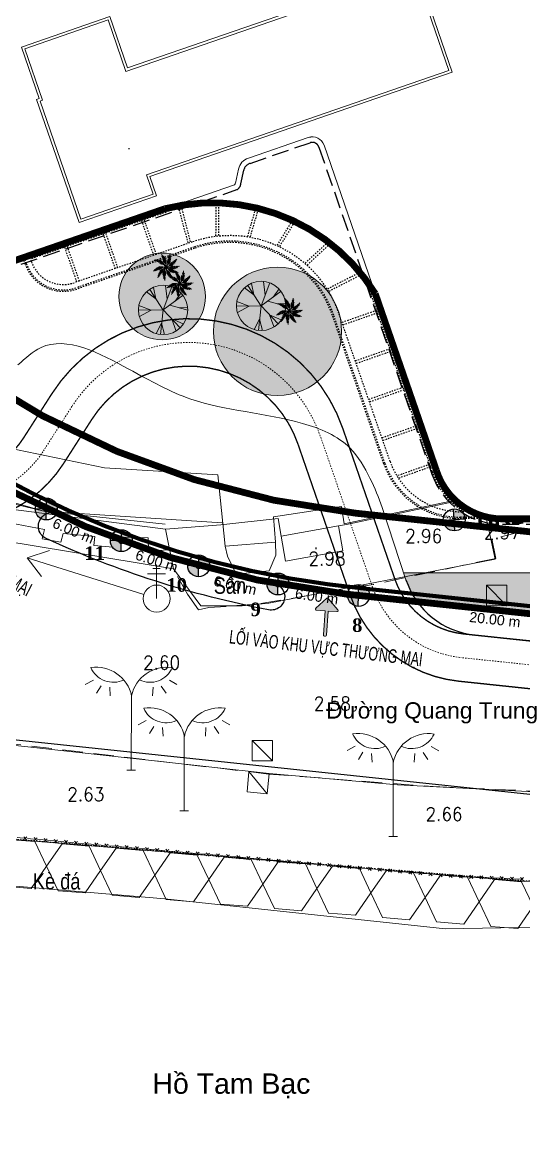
# Model space of a CAD drawing. Header units: millimetres. Extents: x 583747 to 597033, y 2304962 to 2309584.
# Drawn here: x 595619.4 to 595656.4, y 2307133.9 to 2307215.5 of the extents above; entities that cross this region are included whole.
import ezdxf
from ezdxf.enums import TextEntityAlignment as Align
from ezdxf.xclip import XClip

# ---------------------------------------------------------------- set-up
doc = ezdxf.new("R2010")
doc.units = ezdxf.units.MM
doc.header["$XCLIPFRAME"] = 0
doc.set_wipeout_variables(frame=1)
for name, pattern in [('CONTINOUS', [0]), ('DASH', [0.35, 0.25, -0.1]), ('DASH2-1', [3, 2, -1]), ('DASHDOT', [1, 0.5, -0.25, 0, -0.25]), ('{Long Duong}', [2.3, 1.5, -0.8]), ('{qui hoach}', [1.3, 0, -1.3])]:
    doc.linetypes.add(name, pattern=pattern)
for name, color, linetype, lineweight in [('00_nen', 8, 'Continuous', 5), ('AUDIT_I_220808132811-11', 7, 'Continuous', 9), ('bo dat CXCL', 95, 'Continuous', 18), ('Code Cao do', 7, 'Continuous', 0), ('D-building block', 8, 'Continuous', 13), ('duong chua chay', 1, 'Continuous', 15), ('Duong RG Thua', 7, 'Continuous', 0), ('Ghi chu nha', 7, 'Continuous', 0), ('hatch', 45, 'Continuous', 5), ('KT-DV2', 7, 'Continuous', 15), ('KT-NEN', 7, 'Continuous', 0), ('KT-Net thay', 7, 'Continuous', 20), ('KT-TMB', 7, 'Continuous', 0), ('KT_Ms', 100, 'Continuous', 5), ('Level 15', 7, 'Continuous', 0), ('Long Duong_ Phan Cach chat lieu rair mat', 7, 'Continuous', 0), ('moc', 7, 'Continuous', 0), ('N-THAY', 7, 'Continuous', 18), ('Nen dc cb Hong bang', 253, 'Continuous', 60), ('Nghia dia_ Ghi chu §T XH', 7, 'Continuous', 0), ('đường pccc', 6, 'Continuous', 13)]:
    doc.layers.add(name, color=color, linetype=linetype, lineweight=lineweight)
for name, color, linetype in [('A-GLAZ', 135, 'Continuous'), ('A-PLOT LINE', 6, 'DASHDOT'), ('AFP-KERB-LINE', 2, 'Continuous'), ('canopy', 2, 'DASH'), ('K2', 2, 'Continuous'), ('Xref_NT1+NT2_MBDV Cot vach_220729$0$ccu12-Thay', 7, 'Continuous'), ('Xref_ST_MBDV Cot vach 30.7.2022$0$KT-Net manh', 139, 'Continuous'), ('Xref_ST_MBDV Cot vach 30.7.2022$0$Xref_ST_MBDV Cot vach 30.7.2022|Xref_ST_MBDV Cot vach 30.7.2022|Xref_ST_MBDV Cot vach 30.7.2022|Xref_ST_MBDV Cot vach 30.7.2022|A-CORE-OTLN', 2, 'Continuous')]:
    doc.layers.add(name, color=color, linetype=linetype)
doc.layers.add('A-TREES', color=7, linetype='Continuous', lineweight=5, true_color=0x4b833f)
doc.styles.add('font unicode ccu', font='arial.ttf')
doc.styles.add('ghicu', font='', dxfattribs={"width": 0.8, "height": 1})
doc.styles.add('Style-.VnArial', font='')
doc.styles.add('Style-STANDARD', font='STANDARD.shx')
doc.styles.add('style6', font='')
doc.styles.get('ghicu').set_extended_font_data('.VnArial')
doc.styles.get('Style-.VnArial').set_extended_font_data('.VnArial')
doc.styles.get('style6').set_extended_font_data('.VnAvantH', bold=True)

# ---------------------------------------------------------------- blocks, each defined once
blk = doc.blocks.new('nen dc cb Hong bang')
at = {"layer": '00_nen', "color": 0, "linetype": 'ByBlock', "lineweight": -2}
for p, q in [((-86.893, -20.582, -62.12), (-95.884, -20.988, -62.12)), ((-63.567, -24.443, -62.12), (-63.051, -24.809, -62.12)), ((-63.154, -23.825, -62.12), (-62.518, -23.934, -62.12)), ((-64.104, -24.724, -62.12), (-63.923, -25.339, -62.12)), ((-82.959, -25.854, -62.12), (-82.324, -25.963, -62.12)), ((-68.416, -25.74, -62.12), (-68.871, -26.246, -62.12)), ((-67.74, -25.962, -62.12), (-67.862, -26.56, -62.12)), ((-67.111, -25.818, -62.12), (-66.854, -26.406, -62.12)), ((-63.514, -31.022, -62.12), (-65.388, -25.872, -62.12)), ((-63.514, -31.022, -62.12), (-65.388, -25.872, -62.12)), ((-83.909, -26.753, -62.12), (-83.728, -27.368, -62.12)), ((-83.373, -26.473, -62.12), (-82.857, -26.838, -62.12)), ((-78.277, -27.321, -62.12), (-77.642, -27.43, -62.12)), ((-88.222, -27.769, -62.12), (-88.676, -28.275, -62.12)), ((-87.545, -27.991, -62.12), (-87.668, -28.589, -62.12)), ((-86.916, -27.848, -62.12), (-86.66, -28.435, -62.12)), ((-83.32, -33.051, -62.12), (-85.194, -27.902, -62.12)), ((-83.32, -33.051, -62.12), (-85.194, -27.902, -62.12)), ((-79.227, -28.22, -62.12), (-79.046, -28.835, -62.12)), ((-78.691, -27.94, -62.12), (-78.175, -28.305, -62.12)), ((-83.54, -29.236, -62.12), (-83.994, -29.742, -62.12)), ((-82.234, -29.315, -62.12), (-81.978, -29.902, -62.12)), ((-78.637, -34.518, -62.12), (-80.512, -29.369, -62.12)), ((-78.637, -34.518, -62.12), (-80.512, -29.369, -62.12)), ((-82.863, -29.458, -62.12), (-82.986, -30.056, -62.12)), ((-63.251, -30.926, -62.12), (-63.815, -31.131, -62.12)), ((-63.777, -31.118, -62.12), (-63.214, -30.913, -62.12)), ((-83.056, -32.955, -62.12), (-83.62, -33.161, -62.12)), ((-83.583, -33.147, -62.12), (-83.019, -32.942, -62.12)), ((-78.374, -34.423, -62.12), (-78.938, -34.628, -62.12)), ((-78.901, -34.614, -62.12), (-78.337, -34.409, -62.12))]:
    blk.add_line(p, q, dxfattribs=at)
at = {"layer": '00_nen', "color": 0, "linetype": 'ByBlock', "lineweight": -2, "elevation": -62.12, "flags": 128}
for points in [[(-85.475, -18.053), (-100.625, -20.913), (-112.434, -20.596), (-120.707, -18.676), (-132.815, -13.472), (-143.45, -6.863), (-153.391, 4.83), (-160.38, 17.048), (-165.511, 28.936), (-167.717, 43.239), (-166.205, 58.143), (-160.791, 73.212), (-149.984, 91.062), (-135.27, 109.289)], [(-91.767, 44.158), (-73.335, 14.649)], [(-149.245, 3.27), (-146.826, 0.182), (-144.544, -2.412), (-142.108, -4.901), (-136.607, -8.937), (-136.607, -8.937), (-134.074, -10.27), (-131.509, -11.306), (-127.742, -13.192), (-124.599, -14.596), (-120.296, -16.431), (-116.729, -17.649), (-112.248, -18.195), (-106.758, -18.895), (-101.31, -18.602), (-99.586, -18.327), (-87.038, -15.512), (-87.038, -15.512), (-87.038, -15.512)], [(-97.172, 40.965), (-73.335, 14.649)], [(-78.639, 11.012), (-94.148, 35.926)], [(-78.639, 11.012), (-94.148, 35.926), (-94.148, 35.926)], [(-65.989, -5.219), (-72.517, 5.189)], [(-87.038, -15.512), (-85.475, -18.053), (-82.649, -19.922), (-79.796, -18.89), (-78.012, -18.016), (-63.453, -9.258), (-65.989, -5.219)], [(-74.619, -10.621), (-65.989, -5.219)], [(-11.021, -7.622), (-33.819, -17.354), (-47.485, -22.078), (-64.519, -27.326), (-73.685, -29.783), (-101.329, -36.556), (-122.048, -41.084), (-124.998, -42.157), (-127.363, -43.454), (-129.812, -45.643), (-131.014, -46.879), (-131.508, -48.205), (-132.764, -51.146), (-134.093, -55.013), (-134.275, -58.599), (-133.155, -63.496), (-127.524, -76.913), (-117.447, -101.002), (-110.486, -117.03)], [(-75.137, -10.913), (-74.619, -10.621)], [(-87.038, -15.512), (-83.311, -13.796), (-79.511, -11.921), (-78.847, -13.075)], [(-16.302, -17.181), (-53.285, -30.818), (-96.342, -42.631), (-108.175, -47.733), (-111.347, -50.976)]]:
    blk.add_lwpolyline(points, dxfattribs=at)
for points in [[(-72.363, 15.249), (-67.973, 8.131), (-72.517, 5.189), (-76.985, 12.398)], [(-77.914, -14.676), (-74.204, -12.515), (-75.137, -10.913), (-78.847, -13.075)]]:
    blk.add_lwpolyline(points, close=True, dxfattribs=at)
at = {"layer": '00_nen', "color": 0, "linetype": 'ByBlock', "lineweight": -2, "elevation": -62.12}
for points in [[(-63.399, -11.283), (-61.99, -10.77), (-61.477, -12.179), (-62.886, -12.692)], [(-75.701, -27.948), (-74.291, -27.435), (-73.778, -28.845), (-75.188, -29.358)], [(-75.149, -30.182), (-73.7, -29.792), (-73.31, -31.24), (-74.758, -31.631)], [(-52.554, -34.247), (-52.048, -32.312), (-53.47, -30.906), (-55.399, -31.435), (-55.905, -33.37), (-54.482, -34.776)], [(-56.411, -35.305), (-55.905, -33.37), (-57.328, -31.964), (-59.256, -32.494), (-59.762, -34.428), (-58.34, -35.834)], [(-60.269, -36.363), (-59.762, -34.428), (-61.185, -33.023), (-63.114, -33.552), (-63.62, -35.487), (-62.197, -36.893)], [(-64.126, -37.422), (-63.62, -35.487), (-65.043, -34.081), (-66.971, -34.61), (-67.477, -36.545), (-66.055, -37.951)], [(-67.983, -38.48), (-67.477, -36.545), (-68.9, -35.139), (-70.829, -35.668), (-71.335, -37.603), (-69.912, -39.009)], [(-71.841, -39.538), (-71.335, -37.603), (-72.757, -36.198), (-74.686, -36.727), (-75.192, -38.662), (-73.77, -40.067)], [(-75.698, -40.597), (-75.192, -38.662), (-76.615, -37.256), (-78.544, -37.785), (-79.05, -39.72), (-77.627, -41.126)], [(-79.556, -41.655), (-79.05, -39.72), (-80.472, -38.314), (-82.401, -38.843), (-82.907, -40.778), (-81.485, -42.184)], [(-83.413, -42.713), (-82.907, -40.778), (-84.33, -39.373), (-86.259, -39.902), (-86.765, -41.837), (-85.342, -43.242)], [(-87.271, -43.771), (-86.765, -41.837), (-88.187, -40.431), (-90.116, -40.96), (-90.622, -42.895), (-89.2, -44.301)]]:
    blk.add_lwpolyline(points, close=True, dxfattribs=at)
for points in [[(-63.399, -11.283), (-61.477, -12.179)], [(-94.44, -21.924), (-95.884, -20.988), (-94.53, -19.926)], [(-75.701, -27.948), (-73.778, -28.845)], [(-75.149, -30.182), (-73.31, -31.24)]]:
    blk.add_lwpolyline(points, dxfattribs=at)
at = {"layer": '00_nen', "color": 0, "linetype": 'ByBlock', "lineweight": -2}
blk.add_circle((-85.894, -20.537, -62.12), 1, dxfattribs=at)
for centre, radius, start, end in [((-62.737, -25.507, -62.12), 2.665, 101.38229, 187.95879), ((-65.064, -22.777, -62.12), 1.804, 264.60741, 356.27474), ((-82.543, -27.536, -62.12), 2.665, 101.38229, 187.95879), ((-84.869, -24.807, -62.12), 1.804, 264.60741, 356.27474), ((-67.628, -27.287, -62.12), 2.665, 32.04121, 118.61771), ((-67.601, -23.701, -62.12), 1.804, 223.72526, 315.39259), ((-87.434, -29.317, -62.12), 2.665, 32.04121, 118.61771), ((-77.861, -29.004, -62.12), 2.665, 101.38229, 187.95879), ((-80.187, -26.274, -62.12), 1.804, 264.60741, 356.27474), ((-87.406, -25.73, -62.12), 1.804, 223.72526, 315.39259), ((-82.752, -30.784, -62.12), 2.665, 32.04121, 118.61771), ((-82.724, -27.197, -62.12), 1.804, 223.72526, 315.39259)]:
    blk.add_arc(centre, radius, start, end, dxfattribs=at)
at = {"layer": '00_nen', "color": 0, "linetype": 'ByBlock', "lineweight": -2, "style": 'ghicu', "width": 0.8}
for p in [(-72.153, 9.922, -62.12), (-76.278, -12.639, -62.12)]:
    blk.add_text('.', height=1, rotation=20, dxfattribs=at).set_placement(p, align=Align.MIDDLE)
for s, p in [('S©n ', (-82.062, -18.761, -62.12)), ('KÌ ®¸', (-87.123, -43.793, -62.12))]:
    blk.add_text(s, height=1.2, rotation=20, dxfattribs=at).set_placement(p)
blk = doc.blocks.new('COT_DI_1')
at = {"layer": 'Nghia dia_ Ghi chu §T XH', "color": 7, "linetype": 'Continuous', "lineweight": 0}
for p, q in [((0, 49.7), (0, 0)), ((-13.1, 36.7), (13.1, 36.7)), ((-5.2, 44.5), (5.2, 44.5))]:
    blk.add_line(p, q, dxfattribs=at)
blk = doc.blocks.new('hk')
at = {"layer": 'K2'}
h = blk.add_hatch(color=256, dxfattribs=at)
h.dxf.hatch_style = 1
h.paths.add_polyline_path([(-79.57, 95.74), (-79.57, 94.3), (-78.13, 94.3, 0.006031), (-78.13, 94.33, 0.407166)])
h.paths.add_polyline_path([(-79.57, 94.3), (-81.01, 94.3, 0.006031), (-81.01, 94.26, 0.407166), (-79.57, 92.86)])
for p, q in [((-79.57, 92.86), (-79.57, 95.74)), ((-78.13, 94.3), (-81.01, 94.3))]:
    blk.add_line(p, q, dxfattribs=at)
blk.add_circle((-79.57, 94.3), 1.44, dxfattribs=at)
blk = doc.blocks.new('wwww1')
at = {"layer": 'Duong RG Thua', "color": 250, "lineweight": 0}
for p, q in [((595628.448, 2307288.082), (595646.67, 2307200.515)), ((595652.982, 2307201.851), (595645.903, 2307235.806)), ((595654.058, 2307202.079), (595646.67, 2307200.515)), ((595655.779, 2307193.948), (595654.058, 2307202.079)), ((595650.733, 2307192.729), (595655.779, 2307193.948)), ((595653.023, 2307180.74), (595650.72, 2307192.721)), ((595615.408, 2307184.77), (595625.31, 2307182.718)), ((595625.31, 2307182.718), (595633.663, 2307182.2)), ((595633.663, 2307182.2), (595634.216, 2307176.949)), ((595653.023, 2307180.74), (595642.987, 2307178.598)), ((595637.759, 2307179.122), (595642.795, 2307179.878)), ((595642.795, 2307179.878), (595642.987, 2307178.598)), ((595637.909, 2307177.261), (595637.759, 2307179.122)), ((595634.216, 2307176.949), (595637.909, 2307177.261))]:
    blk.add_line(p, q, dxfattribs=at)
at = {"layer": 'Duong RG Thua', "color": 250, "linetype": 'Continuous', "lineweight": 0}
for p, q in [((595618.299, 2307178.673), (595620.896, 2307178.181)), ((595620.719, 2307177.498), (595620.896, 2307178.181)), ((595620.719, 2307177.498), (595622.091, 2307177.253)), ((595622.26, 2307177.9), (595622.091, 2307177.253)), ((595624.596, 2307177.659), (595622.26, 2307177.9)), ((595624.526, 2307177.015), (595624.596, 2307177.659)), ((595628.538, 2307177.581), (595626.038, 2307177.617)), ((595628.565, 2307176.575), (595628.538, 2307177.581)), ((595637.95, 2307176.294), (595637.909, 2307177.261)), ((595624.526, 2307177.015), (595625.954, 2307176.88)), ((595629.908, 2307176.694), (595628.565, 2307176.575)), ((595634.216, 2307176.949), (595634.373, 2307176.213)), ((595635.026, 2307174.885), (595634.373, 2307176.213)), ((595619.323, 2307155.444), (595618.875, 2307155.484)), ((595619.348, 2307155.329), (595619.593, 2307155.533)), ((595619.573, 2307155.309), (595619.368, 2307155.553)), ((595620.07, 2307155.379), (595619.622, 2307155.418)), ((595620.095, 2307155.263), (595620.34, 2307155.467)), ((595620.32, 2307155.243), (595620.116, 2307155.488)), ((595620.817, 2307155.313), (595620.369, 2307155.352)), ((595620.843, 2307155.197), (595621.087, 2307155.402)), ((595621.067, 2307155.177), (595620.863, 2307155.422)), ((595621.565, 2307155.247), (595621.116, 2307155.286)), ((595621.59, 2307155.132), (595621.834, 2307155.336)), ((595621.814, 2307155.111), (595621.61, 2307155.356)), ((595622.312, 2307155.181), (595621.863, 2307155.221)), ((595622.337, 2307155.066), (595622.581, 2307155.27)), ((595622.561, 2307155.046), (595622.357, 2307155.29)), ((595623.084, 2307155), (595623.328, 2307155.204)), ((595623.308, 2307154.98), (595623.104, 2307155.224)), ((595623.059, 2307155.115), (595622.61, 2307155.155)), ((595623.806, 2307155.049), (595623.358, 2307155.089)), ((595623.831, 2307154.934), (595624.075, 2307155.138)), ((595624.055, 2307154.914), (595623.851, 2307155.158)), ((595624.553, 2307154.984), (595624.105, 2307155.023)), ((595624.578, 2307154.868), (595624.822, 2307155.072)), ((595624.802, 2307154.848), (595624.598, 2307155.092)), ((595625.3, 2307154.918), (595624.852, 2307154.957)), ((595625.325, 2307154.802), (595625.569, 2307155.006)), ((595625.549, 2307154.782), (595625.345, 2307155.027)), ((595626.047, 2307154.852), (595625.599, 2307154.891)), ((595626.072, 2307154.737), (595626.317, 2307154.941)), ((595626.296, 2307154.716), (595626.092, 2307154.961)), ((595626.794, 2307154.786), (595626.346, 2307154.826)), ((595626.819, 2307154.671), (595627.064, 2307154.875)), ((595627.044, 2307154.651), (595626.839, 2307154.895)), ((595627.541, 2307154.72), (595627.093, 2307154.76)), ((595627.566, 2307154.605), (595627.811, 2307154.809)), ((595627.791, 2307154.585), (595627.587, 2307154.829)), ((595628.288, 2307154.654), (595627.84, 2307154.694)), ((595628.314, 2307154.539), (595628.558, 2307154.743)), ((595628.538, 2307154.519), (595628.334, 2307154.763)), ((595629.036, 2307154.588), (595628.587, 2307154.628)), ((595629.061, 2307154.473), (595629.305, 2307154.677)), ((595629.285, 2307154.453), (595629.081, 2307154.697)), ((595629.783, 2307154.523), (595629.334, 2307154.562)), ((595629.808, 2307154.407), (595630.052, 2307154.611)), ((595630.032, 2307154.387), (595629.828, 2307154.632)), ((595630.53, 2307154.457), (595630.081, 2307154.496)), ((595630.555, 2307154.341), (595630.799, 2307154.546)), ((595630.779, 2307154.321), (595630.575, 2307154.566)), ((595631.277, 2307154.391), (595630.829, 2307154.43)), ((595631.302, 2307154.276), (595631.546, 2307154.48)), ((595631.526, 2307154.255), (595631.322, 2307154.5)), ((595632.049, 2307154.21), (595632.293, 2307154.414)), ((595632.273, 2307154.19), (595632.069, 2307154.434)), ((595632.024, 2307154.325), (595631.576, 2307154.365)), ((595632.771, 2307154.259), (595632.323, 2307154.299)), ((595632.796, 2307154.144), (595633.041, 2307154.348)), ((595633.02, 2307154.124), (595632.816, 2307154.368)), ((595633.518, 2307154.193), (595633.07, 2307154.233)), ((595633.543, 2307154.078), (595633.788, 2307154.282)), ((595633.768, 2307154.058), (595633.563, 2307154.302)), ((595634.265, 2307154.128), (595633.817, 2307154.167)), ((595634.29, 2307154.012), (595634.535, 2307154.216)), ((595634.515, 2307153.992), (595634.311, 2307154.236)), ((595635.012, 2307154.062), (595634.564, 2307154.101)), ((595635.038, 2307153.946), (595635.282, 2307154.15)), ((595635.262, 2307153.926), (595635.058, 2307154.171)), ((595635.759, 2307153.996), (595635.311, 2307154.035)), ((595635.785, 2307153.881), (595636.029, 2307154.085)), ((595636.009, 2307153.86), (595635.805, 2307154.105)), ((595636.507, 2307153.93), (595636.058, 2307153.969)), ((595636.532, 2307153.815), (595636.776, 2307154.019)), ((595636.756, 2307153.795), (595636.552, 2307154.039)), ((595637.254, 2307153.864), (595636.805, 2307153.904)), ((595637.279, 2307153.749), (595637.523, 2307153.953)), ((595637.503, 2307153.729), (595637.299, 2307153.973)), ((595638.001, 2307153.798), (595637.553, 2307153.838)), ((595638.026, 2307153.683), (595638.27, 2307153.887)), ((595638.25, 2307153.663), (595638.046, 2307153.907)), ((595638.748, 2307153.732), (595638.3, 2307153.772)), ((595638.773, 2307153.617), (595639.017, 2307153.821)), ((595638.997, 2307153.597), (595638.793, 2307153.841)), ((595639.495, 2307153.667), (595639.047, 2307153.706)), ((595639.52, 2307153.551), (595639.764, 2307153.755)), ((595639.744, 2307153.531), (595639.54, 2307153.775)), ((595640.242, 2307153.601), (595639.794, 2307153.64)), ((595640.267, 2307153.485), (595640.512, 2307153.69)), ((595640.491, 2307153.465), (595640.287, 2307153.71)), ((595640.989, 2307153.535), (595640.541, 2307153.574)), ((595641.014, 2307153.42), (595641.259, 2307153.624)), ((595641.239, 2307153.399), (595641.034, 2307153.644)), ((595641.986, 2307153.334), (595641.782, 2307153.578)), ((595641.736, 2307153.469), (595641.288, 2307153.509)), ((595641.761, 2307153.354), (595642.006, 2307153.558)), ((595642.483, 2307153.403), (595642.035, 2307153.443)), ((595642.509, 2307153.288), (595642.753, 2307153.492)), ((595642.733, 2307153.268), (595642.529, 2307153.512)), ((595643.231, 2307153.337), (595642.782, 2307153.377)), ((595643.256, 2307153.222), (595643.5, 2307153.426)), ((595643.48, 2307153.202), (595643.276, 2307153.446)), ((595643.978, 2307153.272), (595643.529, 2307153.311)), ((595644.003, 2307153.156), (595644.247, 2307153.36)), ((595644.227, 2307153.136), (595644.023, 2307153.38)), ((595644.725, 2307153.206), (595644.276, 2307153.245)), ((595644.75, 2307153.09), (595644.994, 2307153.294)), ((595644.974, 2307153.07), (595644.77, 2307153.315)), ((595645.472, 2307153.14), (595645.024, 2307153.179)), ((595645.497, 2307153.024), (595645.741, 2307153.229)), ((595645.721, 2307153.004), (595645.517, 2307153.249)), ((595646.219, 2307153.074), (595645.771, 2307153.113)), ((595646.244, 2307152.959), (595646.488, 2307153.163)), ((595646.468, 2307152.939), (595646.264, 2307153.183)), ((595646.966, 2307153.008), (595646.518, 2307153.048)), ((595646.991, 2307152.893), (595647.236, 2307153.097)), ((595647.215, 2307152.873), (595647.011, 2307153.117)), ((595647.713, 2307152.942), (595647.265, 2307152.982)), ((595647.738, 2307152.827), (595647.983, 2307153.031)), ((595647.962, 2307152.807), (595647.758, 2307153.051)), ((595648.46, 2307152.876), (595648.012, 2307152.916)), ((595648.485, 2307152.761), (595648.73, 2307152.965)), ((595648.71, 2307152.741), (595648.505, 2307152.985)), ((595649.207, 2307152.811), (595648.759, 2307152.85)), ((595649.232, 2307152.695), (595649.477, 2307152.899)), ((595649.457, 2307152.675), (595649.253, 2307152.919)), ((595649.954, 2307152.745), (595649.506, 2307152.784)), ((595649.98, 2307152.629), (595650.224, 2307152.833)), ((595650.204, 2307152.609), (595650, 2307152.854)), ((595650.727, 2307152.564), (595650.971, 2307152.768)), ((595650.951, 2307152.543), (595650.747, 2307152.788)), ((595650.702, 2307152.679), (595650.253, 2307152.718)), ((595651.48, 2307152.516), (595651.715, 2307152.731)), ((595651.705, 2307152.506), (595651.49, 2307152.741)), ((595652.199, 2307152.598), (595651.75, 2307152.617)), ((595652.229, 2307152.484), (595652.464, 2307152.699)), ((595652.454, 2307152.474), (595652.239, 2307152.709)), ((595652.948, 2307152.566), (595652.499, 2307152.585)), ((595652.979, 2307152.452), (595653.214, 2307152.667)), ((595653.204, 2307152.442), (595652.989, 2307152.677)), ((595653.698, 2307152.534), (595653.248, 2307152.553)), ((595653.728, 2307152.42), (595653.963, 2307152.635)), ((595653.953, 2307152.41), (595653.738, 2307152.645)), ((595654.447, 2307152.502), (595653.997, 2307152.521)), ((595654.477, 2307152.388), (595654.712, 2307152.603)), ((595654.702, 2307152.378), (595654.487, 2307152.613)), ((595655.196, 2307152.47), (595654.747, 2307152.489)), ((595655.227, 2307152.356), (595655.462, 2307152.57)), ((595655.452, 2307152.346), (595655.237, 2307152.58)), ((595655.946, 2307152.437), (595655.496, 2307152.457)), ((595655.976, 2307152.323), (595656.211, 2307152.538)), ((595656.201, 2307152.313), (595655.986, 2307152.548))]:
    blk.add_line(p, q, dxfattribs=at)
at = {"layer": 'Duong RG Thua', "color": 250, "linetype": 'Continuous', "lineweight": 0, "flags": 128}
for points in [[(595633.994, 2307178.678), (595620.846, 2307179.538), (595613.144, 2307181.725), (595603.74, 2307185.971), (595593.856, 2307192.856), (595584.897, 2307203.155)], [(595616.426, 2307180.598), (595620.846, 2307179.538), (595629.771, 2307178.585)], [(595637.95, 2307176.294), (595637.459, 2307175.147), (595635.026, 2307174.885)], [(595597.135, 2307149.907), (595601.347, 2307151.819), (595603.674, 2307152.073), (595614.963, 2307152.239), (595629.753, 2307150.98), (595650.441, 2307148.765), (595721.253, 2307150.035), (595743.067, 2307152.953)], [(595651.45, 2307152.63), (595651.065, 2307152.647), (595651, 2307152.653)]]:
    blk.add_lwpolyline(points, dxfattribs=at)
at = {"layer": 'Long Duong_ Phan Cach chat lieu rair mat', "color": 250, "linetype": '{Long Duong}', "lineweight": 0}
for p, q in [((595646.48, 2307235.931), (595654.058, 2307202.079)), ((595658.474, 2307180.503), (595655.779, 2307193.948)), ((595658.22, 2307178.556), (595653.866, 2307177.488)), ((595653.866, 2307177.488), (595654.159, 2307176.055)), ((595654.159, 2307176.055), (595645.107, 2307174.128)), ((595631.433, 2307173.419), (595630.309, 2307175.361)), ((595645.107, 2307174.128), (595636.57, 2307172.684)), ((595632.241, 2307172.277), (595631.433, 2307173.419)), ((595633.002, 2307172.433), (595632.241, 2307172.277)), ((595636.57, 2307172.684), (595633.002, 2307172.433)), ((595637.409, 2307160.172), (595610.865, 2307163.294)), ((595637.409, 2307160.172), (595649.532, 2307159.243)), ((595669.418, 2307158.356), (595649.532, 2307159.243))]:
    blk.add_line(p, q, dxfattribs=at)
at = {"layer": 'hatch', "color": 250, "xscale": 0.56, "yscale": 0.56, "zscale": 0.56, "rotation": 3.617913900724599}
blk.add_blockref('hk', (595698.9, 2307128.999), dxfattribs=at)
at = {"layer": 'Nghia dia_ Ghi chu §T XH', "color": 250, "linetype": 'Continuous', "lineweight": 0, "xscale": 0.05, "yscale": 0.05, "zscale": 0.05, "rotation": 359.9972999999998}
blk.add_blockref('COT_DI_1', (595629.143, 2307173.091), dxfattribs=at)
at = {"layer": 'Code Cao do', "color": 250, "linetype": 'Continuous', "lineweight": 0, "style": 'Style-STANDARD'}
for s, p in [('2.65', (595654.761, 2307207.543)), ('2.82', (595647.034, 2307206.094)), ('2.85', (595653.124, 2307189.633)), ('2.96', (595647.474, 2307177.706)), ('2.97', (595653.272, 2307177.982)), ('2.98', (595640.349, 2307176.041)), ('2.60', (595628.152, 2307168.371)), ('2.58', (595640.738, 2307165.36)), ('2.63', (595622.563, 2307158.677)), ('2.66', (595648.976, 2307157.216))]:
    blk.add_text(s, height=1, rotation=359.9973, dxfattribs=at).set_placement(p, align=Align.MIDDLE_LEFT)
at = {"layer": 'Ghi chu nha', "color": 250, "linetype": 'Continuous', "lineweight": 0, "style": 'Style-.VnArial'}
for s, height, p in [('§\xadêng Quang Trung', 1.2, (595649.464, 2307164.857)), ('Hå Tam B¹c', 1.5, (595634.668, 2307137.367))]:
    blk.add_text(s, height=height, rotation=359.9973, dxfattribs=at).set_placement(p, align=Align.MIDDLE_CENTER)
at = {"layer": 'K2', "color": 250, "insert": (595654.486, 2307179.144), "char_height": 1.25, "attachment_point": 5, "rotation": 3.09787, "style": 'style6', "bg_fill": 3, "box_fill_scale": 1.25, "bg_fill_color": 256, "bg_fill_true_color": 13158600, "bg_fill_transparency": 0}
blk.add_mtext('\\A1;{\\fArial|b1|i0|c0|p34;HK2}', dxfattribs=at)
blk = doc.blocks.new('Moc')
at = {"layer": 'moc', "linetype": '{qui hoach}', "lineweight": 0, "ltscale": 0.5}
h = blk.add_hatch(color=7, dxfattribs=at)
edge = h.paths.add_edge_path()
edge.add_arc((0, 0), 0.25, 0, 360)
blk = doc.blocks.new('NEN')
at = {"layer": 'Level 15', "color": 240, "linetype": 'DASH', "lineweight": 13, "ltscale": 10, "true_color": 0xed1f24, "const_width": 0.5, "flags": 128}
blk.add_lwpolyline([(595682.634, 2307317.629), (595677.108, 2307338.736), (595668.702, 2307341.648), (595657.199, 2307332.945), (595633.733, 2307315.075), (595610.101, 2307298.024, 0.685011), (595643.311, 2307173.379), (595664.098, 2307171.161), (595705.748, 2307172.441), (595712.065, 2307180.508), (595682.634, 2307317.629)], format="xyb", close=True, dxfattribs=at)
at = {"layer": 'Level 15', "color": 152, "linetype": 'DASH', "lineweight": 13, "ltscale": 10, "true_color": 0x2776bb, "const_width": 0.5, "flags": 128}
blk.add_lwpolyline([(595676.796, 2307316.238), (595672.115, 2307334.115), (595669.766, 2307334.929), (595660.826, 2307328.166), (595637.307, 2307310.255), (595613.624, 2307293.167, 0.684877), (595643.957, 2307179.345), (595664.326, 2307177.171), (595702.756, 2307178.352), (595705.609, 2307181.996)], format="xyb", close=True, dxfattribs=at)
at = {"layer": 'hatch', "xscale": 0.56, "yscale": 0.56, "zscale": 0.56, "rotation": 358.6179139007246}
for p in [(595664.46, 2307125.785), (595669.987, 2307123.449), (595675.695, 2307121.601), (595681.542, 2307120.255), (595687.483, 2307119.418)]:
    blk.add_blockref('hk', p, dxfattribs=at)
at = {"layer": 'moc', "color": 7, "linetype": '{qui hoach}', "lineweight": 0, "ltscale": 0.5}
for p in [(595621.188, 2307179.651), (595626.715, 2307177.315), (595632.423, 2307175.467), (595638.27, 2307174.121), (595644.211, 2307173.283)]:
    blk.add_blockref('Moc', p, dxfattribs=at)
at = {"layer": 'moc', "color": 7, "linetype": 'Continuous', "lineweight": 0, "style": 'Style-.VnArial'}
for s, rotation, p in [('6.00 m', 337.09107, (595623.191, 2307178.044)), ('6.00 m', 342.06282, (595629.324, 2307175.818)), ('6.00 m', 347.03456, (595635.111, 2307174.025)), ('6.00 m', 351.97479, (595641.126, 2307173.212)), ('20.00 m', 353.9085, (595654.261, 2307171.506))]:
    blk.add_text(s, height=0.75, rotation=rotation, dxfattribs=at).set_placement(p, align=Align.MIDDLE_CENTER)
at = {"layer": 'moc', "color": 7, "linetype": 'Continuous', "lineweight": 0, "char_height": 1, "attachment_point": 4, "line_spacing_factor": 0.6, "style": 'Style-.VnArial'}
for s, insert in [('\\f.VnTimeH|b1|i0|c00|p39;11', (595623.995, 2307176.401)), ('\\f.VnTimeH|b1|i0|c00|p39;10', (595630.047, 2307174.045)), ('\\f.VnTimeH|b1|i0|c00|p39;9', (595636.243, 2307172.25)), ('\\f.VnTimeH|b1|i0|c00|p39;8', (595643.733, 2307171.084))]:
    blk.add_mtext(s, dxfattribs=dict(at, insert=insert))
blk = doc.blocks.new('WWWWW11')
blk.add_wipeout([(596155.83, 2307274.886), (596155.67, 2307275.964), (596156.054, 2307277.593), (596157.069, 2307278.841), (596158.126, 2307279.416), (596188.238, 2307289.805), (596189.856, 2307290.291), (596191.854, 2307290.739), (596193.801, 2307291.023), (596196, 2307291.169), (596198.468, 2307291.114), (596199.39, 2307291.05), (596214.689, 2307286.621), (596215.595, 2307286.226), (596216.421, 2307285.843), (596216.896, 2307284.929), (596217.235, 2307284.209), (596222.706, 2307268.397), (596223.689, 2307266.959), (596225.198, 2307266.002), (596226.57, 2307265.726), (596256.217, 2307265.726), (596257.321, 2307265.403), (596258.527, 2307264.463), (596259.056, 2307263.604), (596262.365, 2307248.113), (596262.425, 2307246.666), (596262.174, 2307245.579), (596261.518, 2307244.283), (596260.268, 2307243.045), (596258.355, 2307242.226), (596257.42, 2307242.126), (596212.282, 2307242.126), (596210.803, 2307242.347), (596209.267, 2307243.115), (596207.972, 2307244.499), (596207.417, 2307245.695), (596202.912, 2307258.715), (596200.606, 2307261.545), (596198.076, 2307263.45), (596195.344, 2307264.692), (596191.643, 2307265.391), (596188.278, 2307265.166), (596187.402, 2307264.972), (596169.824, 2307258.907), (596167.757, 2307258.808), (596166.09, 2307259.328), (596164.523, 2307260.261), (596164.108, 2307260.784), (596156.006, 2307274.434)]).translate(0, 0, -0.042)
blk.add_line((596192.542, 2307266.745, -0.044), (596169.747, 2307258.881, -0.044))
at = {"elevation": -0.044}
blk.add_lwpolyline([(596183.346, 2307279.129), (596184.651, 2307275.348), (596205.944, 2307282.697), (596208.587, 2307275.04), (596186.302, 2307267.349), (596186.792, 2307265.931), (596181.073, 2307263.957), (596177.94, 2307273.031), (596178.129, 2307273.097), (596176.823, 2307276.878), (596183.345, 2307279.13)], dxfattribs=at)
blk.add_lwpolyline([(596183.222, 2307278.876), (596184.528, 2307275.094), (596205.82, 2307282.442), (596208.333, 2307275.164), (596186.048, 2307267.473), (596186.538, 2307266.055), (596181.197, 2307264.211), (596178.194, 2307272.908), (596178.384, 2307272.973), (596177.078, 2307276.754)], close=True, dxfattribs=at)
blk.add_lwpolyline([(596192.542, 2307266.745, 0.204279), (596192.608, 2307266.866), (596192.832, 2307267.896, -0.275412), (596193.56, 2307268.696), (596197.972, 2307270.214, -0.414195), (596199.133, 2307269.65), (596207.462, 2307245.559, 0.319754), (596212.282, 2307242.126), (596257.42, 2307242.126, 0.36531), (596262.386, 2307246.436, 0.102434), (596262.377, 2307248.058), (596259.935, 2307259.529, 0.132611), (596258.469, 2307262.327, 0.066499), (596257.338, 2307263.242, 0.137615), (596255.257, 2307263.826), (596229.614, 2307263.826)], format="xyb", dxfattribs=at)
at = {"layer": 'A-GLAZ', "const_width": 0.5, "elevation": -0.044}
blk.add_lwpolyline([(596187.565, 2307289.57, -0.114033), (596199.385, 2307291.034), (596214.444, 2307286.683, -0.260467), (596217.235, 2307284.209), (596222.706, 2307268.397, 0.290863), (596226.57, 2307265.726), (596256.217, 2307265.726, -0.265528), (596259.056, 2307263.604), (596262.421, 2307247.997, -0.451371), (596257.42, 2307242.126), (596212.282, 2307242.126, -0.326781), (596207.417, 2307245.695), (596202.912, 2307258.715, 0.327702), (596187.402, 2307264.972), (596169.747, 2307258.881, -0.133076), (596166.936, 2307258.998), (596165.764, 2307259.455, -0.183721), (596163.977, 2307261.007), (596159.507, 2307268.51, -0.022157), (596156.089, 2307274.265, -0.462092), (596158.166, 2307279.431), (596187.565, 2307289.57)], format="xyb", dxfattribs=at)
at = {"layer": 'AUDIT_I_220808132811-11', "elevation": -0.044}
blk.add_lwpolyline([(596192.542, 2307266.745, 0.204279), (596192.608, 2307266.866), (596192.832, 2307267.896, -0.275412), (596193.559, 2307268.697), (596197.972, 2307270.215, -0.414195), (596199.133, 2307269.65), (596207.462, 2307245.559, 0.319754), (596212.282, 2307242.126), (596257.42, 2307242.126, 0.36531), (596262.386, 2307246.437)], format="xyb", dxfattribs=at)
at = {"layer": 'Xref_NT1+NT2_MBDV Cot vach_220729$0$ccu12-Thay', "linetype": 'DASH', "ltscale": 5, "elevation": -0.044}
blk.add_lwpolyline([(596194.193, 2307280.764), (596191.778, 2307287.757, 0.364359), (596187.07, 2307289.812), (596158.135, 2307279.83, 0.451905), (596155.918, 2307274.176), (596164.032, 2307260.563, 0.310679), (596170.195, 2307258.591), (596192.717, 2307266.383, 0.229922), (596193.002, 2307266.797), (596193.223, 2307267.814, -0.27899), (596193.682, 2307268.316), (596198.102, 2307269.836, -0.41434), (596198.755, 2307269.519), (596207.084, 2307245.429, 0.319754), (596212.282, 2307241.726), (596257.42, 2307241.726, 0.480869), (596262.56, 2307248.157), (596261.951, 2307250.852), (596261.906, 2307251.052), (596260.131, 2307259.572)], format="xyb", dxfattribs=at)
at = {"layer": 'Xref_ST_MBDV Cot vach 30.7.2022$0$KT-Net manh'}
blk.add_line((596184.762, 2307269.37, -0.042), (596184.76, 2307269.432, -0.042), dxfattribs=at)
blk.add_line((596184.762, 2307269.37, -0.042), (596184.76, 2307269.432, -0.042), dxfattribs=at)
blk = doc.blocks.new('PLOT')
at = {"layer": 'A-PLOT LINE', "color": 251}
blk.add_lwpolyline([(3659008, 1167880), (3642417, 1158621), (3630891, 1152921), (3607539, 1142898), (3570556, 1129261), (3527500, 1117448)], dxfattribs=at)
blk = doc.blocks.new('wqeqweweqewe')
at = {"layer": 'N-THAY', "true_color": 0xed1f24}
h = blk.add_hatch(color=240, dxfattribs=at)
h.dxf.hatch_style = 1
h.paths.add_polyline_path([(-1286767, 413593, 0.6597679), (-1286937, 413520), (-1286937, 412719), (-1289162, 412719, 0.4142136), (-1289262, 412619), (-1289262, 412519, 0.4142136), (-1289162, 412419), (-1286937, 412419), (-1286937, 411617, 0.6597679), (-1286767, 411545), (-1285772, 412495, 0.4279583), (-1285772, 412643)])
for p, q in [((-1286937, 413520), (-1286937, 412719)), ((-1285772, 412643), (-1286767, 413593)), ((-1289262, 412619), (-1289262, 412519)), ((-1286937, 412719), (-1289162, 412719)), ((-1289162, 412419), (-1286937, 412419)), ((-1286937, 412419), (-1286937, 411617)), ((-1286767, 411545), (-1285772, 412495))]:
    blk.add_line(p, q)
for centre, radius, start, end in [((-1286837, 413520), 100, 46.33782, 180), ((-1289162, 412619), 100, 90, 180), ((-1289162, 412519), 100, 180, 270), ((-1285843, 412569), 102, 313.66218, 46.33782), ((-1286837, 411617), 100, 180, 313.66218)]:
    blk.add_arc(centre, radius, start, end)
blk = doc.blocks.new('Tree')
for p, q in [((487813, 311436), (488148, 312404)), ((487974, 311902), (487960, 312449)), ((487050, 312107), (487470, 311867)), ((487819, 311432), (487178, 312231)), ((487324, 312329), (487470, 311867)), ((487974, 311902), (488380, 312288)), ((487813, 311436), (486790, 311387)), ((486823, 311654), (487333, 311413)), ((486977, 310843), (487813, 311436)), ((487813, 311436), (487804, 311436)), ((487813, 311436), (487813, 311444)), ((487813, 311436), (487813, 311427)), ((487813, 311436), (487821, 311436)), ((487813, 311436), (488815, 311227)), ((487813, 311436), (488295, 310532)), ((487313, 311081), (486910, 310952)), ((487536, 311239), (487499, 310462)), ((488054, 310984), (488456, 310663)), ((488054, 310984), (488100, 310472)), ((488836, 311401), (488359, 311322)), ((488763, 311057), (488359, 311322)), ((487524, 310836), (487406, 310519))]:
    blk.add_line(p, q)
blk.add_circle((487813, 311436), 1024)
blk = doc.blocks.new('p014')
for centre, radius, start, end in [((-0.1, 2.84), 0.245, 173.7791, 233.0395), ((4.41, 1.75), 4.75, 161.8706, 201.5936), ((-1.15, 3.04), 1.15, 317.4391, 345.0127), ((-0.59, 3.15), 0.566, 308.4321, 338.3515), ((-0.39, 4.73), 4.75, 234.9681, 274.6912), ((-3.09, 3.6), 4.75, 270.9681, 310.6912), ((-2.74, 0.73), 0.245, 246.8767, 306.1371), ((-3.18, 0.35), 0.566, 21.5297, 51.4491), ((-2.53, 0.91), 0.585, 255.9765, 294.6321), ((-3.25, -0.22), 1.15, 30.5366, 58.1102), ((-4.27, -1.63), 2.98, 39.1502, 51.9294), ((-3.3, 5.67), 5.6, 279.2858, 284.2361), ((-2.85, 5.54), 5.6, 277.6648, 284.3082), ((-4.28, -2.26), 3.65, 40.6505, 52.2085), ((2.54, 4.01), 4.75, 197.8706, 237.5936), ((-1.75, 2.24), 0.245, 209.7791, 269.0395), ((-1.47, 2.25), 0.585, 218.879, 257.5346), ((-4.56, 1.33), 4.75, 304.0339, 343.7569), ((-2.43, 5.45), 5.6, 276.0458, 284.4052), ((0.79, 6.51), 5.6, 242.1883, 247.1386), ((-2.32, 2.2), 0.566, 344.4321, 14.3515), ((-4.39, -3.6), 4.92, 47.7731, 57.7282), ((1.06, 6.14), 5.6, 240.5673, 247.2107), ((-2.72, 1.79), 1.15, 353.4391, 21.0127), ((1.35, 5.81), 5.6, 238.9483, 247.3077), ((-4.39, 1.27), 2.98, 2.0526, 14.8318), ((-3.68, -3.46), 4.51, 50.1322, 60.5244), ((1.56, 5.61), 5.6, 237.6825, 247.4019), ((1.73, 5.47), 5.6, 236.5186, 247.4981), ((-4.77, 0.78), 3.65, 3.5529, 15.111), ((-5.67, -0.23), 4.92, 10.6755, 20.6307), ((-5.03, -0.54), 4.51, 13.0347, 23.4268), ((4.51, 3.91), 5.6, 202.9483, 211.3077), ((4.56, 3.62), 5.6, 201.6825, 211.4019), ((4.47, 4.34), 5.6, 204.5673, 211.2107), ((4.61, 3.41), 5.6, 200.5186, 211.4981), ((4.46, 4.8), 5.6, 206.1883, 211.1386), ((-4.65, -0.93), 4.75, 331.6319, 11.355), ((0.14, 2.69), 0.585, 182.879, 221.5346), ((-2.8, 3.61), 2.98, 326.0526, 338.8318), ((-3.4, 3.43), 3.65, 327.5529, 339.111), ((-4.72, 3.15), 4.92, 334.6755, 344.6307), ((-4.38, 2.52), 4.51, 337.0347, 347.4268), ((4.11, -2.38), 4.75, 110.1725, 149.8955), ((2.04, -4.29), 4.75, 75.6722, 115.3952), ((-0.55, -4.71), 4.75, 43.6319, 83.355), ((5.54, -1.51), 5.6, 148.8205, 159.8), ((5.67, -1.34), 5.6, 149.9844, 159.7037), ((-0.74, 5), 4.51, 285.3366, 295.7287), ((3.71, -4.38), 5.6, 114.3202, 125.2997), ((5.86, -1.12), 5.6, 151.2501, 159.6096), ((-0.46, 5.66), 4.92, 282.9774, 292.9325), ((3.92, -4.31), 5.6, 115.4841, 125.2035), ((2.22, 4.54), 4.51, 250.8363, 261.2284), ((6.17, -0.82), 5.6, 152.8691, 159.5126), ((0.59, 4.8), 3.65, 275.8548, 287.4128), ((4.2, -4.24), 5.6, 116.7498, 125.1093), ((2.83, 4.92), 4.92, 248.4771, 258.4323), ((6.54, -0.53), 5.6, 154.4902, 159.4404), ((1.09, 4.44), 2.98, 274.3545, 287.1337), ((4.63, -4.17), 5.6, 118.3688, 125.0123), ((3.2, 3.62), 3.65, 241.3545, 252.9126), ((1.68, 2.79), 1.15, 265.741, 293.3146), ((2.19, 1.56), 0.585, 131.1808, 169.8364), ((5.09, -4.13), 5.6, 119.9899, 124.9402), ((3.41, 3.04), 2.98, 239.8542, 252.6334), ((2.16, 1.84), 0.245, 122.081, 181.3414), ((2.1, 2.41), 0.566, 256.734, 286.6534), ((2.96, 1.35), 1.15, 231.2407, 258.8143), ((2.69, 0.04), 0.585, 96.6805, 135.3361), ((2.83, 0.29), 0.245, 87.5807, 146.8411), ((3.1, 0.79), 0.566, 222.2337, 252.1531), ((-2.78, -1.58), 0.566, 57.5297, 87.4491), ((-2.65, -1.02), 0.245, 282.8767, 342.1371), ((-2.5, -2.08), 1.15, 66.5366, 94.1102), ((-2.49, -3.83), 2.98, 75.1502, 87.9294), ((-2.58, -0.75), 0.585, 291.9765, 330.6321), ((-2.13, -4.34), 3.65, 76.6505, 88.2085), ((-6, 2.65), 5.6, 315.2858, 320.2361), ((-1.43, -5.49), 4.92, 83.7731, 93.7282), ((-1.47, -2.84), 0.566, 90.5954, 120.5148), ((-5.56, 2.8), 5.6, 313.6648, 320.3082), ((-2.14, 5.42), 5.6, 274.7801, 284.4994), ((-0.96, -3.11), 1.15, 99.6024, 127.176), ((-1.92, 5.41), 5.6, 273.6161, 284.5957), ((0, -4.57), 2.98, 108.2159, 120.9952), ((-1.66, -2.3), 0.245, 315.9424, 15.2029), ((-0.95, -4.97), 4.51, 86.1322, 96.5244), ((-5.17, 2.98), 5.6, 312.0458, 320.4052), ((0.58, -4.8), 3.65, 109.7162, 121.2743), ((-1.76, -2.04), 0.585, 325.0423, 3.6979), ((-4.92, 3.13), 5.6, 310.7801, 320.4994), ((-4.73, 3.24), 5.6, 309.6161, 320.5957), ((1.8, -5.39), 4.92, 116.8388, 126.794), ((-6.47, -1.06), 5.6, 348.3516, 353.3019), ((1.92, -4.68), 4.51, 119.198, 129.5901), ((-6.19, -0.69), 5.6, 346.7306, 353.374), ((-5.96, -0.32), 5.6, 345.1116, 353.471), ((-5.83, -0.06), 5.6, 343.8458, 353.5652), ((0.59, -3.2), 1.15, 127.2004, 154.774), ((2.12, -4.05), 2.98, 135.814, 148.5932), ((-5.73, 0.14), 5.6, 342.6819, 353.6614), ((2.74, -3.98), 3.65, 137.3143, 148.8723), ((4.09, -3.94), 4.92, 144.4368, 154.392), ((3.87, -3.26), 4.51, 146.796, 157.1882), ((-0.41, -2.81), 0.245, 343.5404, 42.8009), ((-0.61, -2.62), 0.585, 352.6403, 31.2959), ((-5.25, -3.93), 5.6, 15.9496, 20.8999), ((-3.22, -3.49), 4.75, 7.6319, 47.355), ((-5.17, -3.48), 5.6, 14.3286, 20.972), ((-5.15, -2.54), 5.6, 10.2799, 21.2595), ((-5.13, -2.75), 5.6, 11.4439, 21.1632), ((-5.13, -3.05), 5.6, 12.7096, 21.069), ((-2.67, -5.08), 5.6, 46.2799, 57.2595), ((0.82, -5.68), 5.6, 82.2799, 93.2595), ((-2.54, -5.25), 5.6, 47.4439, 57.1632), ((5.04, -0.36), 4.51, 182.796, 193.1882), ((-2.36, -5.48), 5.6, 48.7096, 57.069), ((5.62, -0.78), 4.92, 180.4368, 190.392), ((1.03, -5.73), 5.6, 83.4439, 93.1632), ((4.29, 2.67), 4.51, 218.796, 229.1882), ((4.56, -1.61), 3.65, 173.3143, 184.8723), ((-2.14, -5.85), 5.6, 50.3286, 56.972), ((1.31, -5.82), 5.6, 84.7096, 93.069), ((5.01, 2.67), 4.92, 216.4368, 226.392), ((4.09, -2.03), 2.98, 171.814, 184.5932), ((-1.93, -6.27), 5.6, 51.9496, 56.8999), ((2.36, -2.24), 1.15, 163.2004, 190.774), ((1.04, -2.48), 0.585, 28.6403, 67.2959), ((1.9, -2.58), 0.566, 154.1934, 184.1128), ((1.32, -2.51), 0.245, 19.5404, 78.8009), ((1.71, -5.99), 5.6, 86.3286, 92.972), ((4.64, 1.37), 3.65, 209.3143, 220.8723), ((2.12, -6.2), 5.6, 87.9496, 92.8999), ((4.51, 0.76), 2.98, 207.814, 220.5932), ((3.22, -0.43), 1.15, 199.2004, 226.774), ((2.3, -1.39), 0.585, 64.6403, 103.2959), ((2.55, -1.25), 0.245, 55.5404, 114.8009), ((3.05, -0.97), 0.566, 190.1934, 220.1128), ((0.02, -3.2), 0.566, 118.1934, 148.1128)]:
    blk.add_arc(centre, radius, start, end)
blk = doc.blocks.new('DV')
at = {"layer": 'bo dat CXCL'}
h = blk.add_hatch(dxfattribs=at)
h.set_pattern_fill('GRASS', color=256, scale=20, angle=6e-14)
edge = h.paths.add_edge_path()
edge.add_arc((534052, 95062), 4727, 0, 360)
edge = h.paths.add_edge_path()
edge.add_arc((541091, 100258), 3195, 0, 360)
edge = h.paths.add_edge_path()
edge.add_arc((567627, 62613), 3195, 0, 360)
edge = h.paths.add_edge_path()
edge.add_arc((576134, 60043), 4727, 0, 360)
h = blk.add_hatch(dxfattribs=at)
h.set_pattern_fill('GRASS', color=256, scale=20, angle=6e-14)
edge = h.paths.add_edge_path()
edge.add_line((646531, 56852), (648167, 56852))
edge.add_line((648167, 56852), (642441, 83416))
edge.add_arc((643257, 81325), 2244, 111.30961, 181.70493)
edge.add_line((641014, 81258), (641697, 78089))
edge.add_line((641697, 78089), (641941, 78142))
edge.add_line((641941, 78142), (646531, 56852))
edge = h.paths.add_edge_path()
edge.add_line((637829, 46265), (637829, 39602))
edge.add_line((637829, 39602), (643794, 39781))
edge.add_arc((643793, 39787), 6, 271.8103, 321.98732)
edge.add_line((643798, 39784), (650107, 47855))
edge.add_line((650107, 47855), (648491, 55352))
edge.add_line((648491, 55352), (648458, 55352))
edge.add_line((648458, 55352), (646822, 55356))
edge.add_line((646822, 55356), (642131, 55352))
edge.add_line((642131, 55352), (642830, 52123))
edge.add_arc((637761, 51388), 5123, -89.23223, 8.25861, ccw=False)
edge = h.paths.add_edge_path()
edge.add_line((637536, 42252), (585437, 42252))
edge.add_line((585437, 42252), (585710, 41424))
edge.add_arc((588675, 42224), 3071, 195.10047, 222.99032)
edge.add_line((586429, 40130), (602148, 38465))
edge.add_arc((602148, 38471), 6, 263.95432, 271.8103)
edge.add_line((602148, 38465), (637536, 39584))
edge.add_line((637536, 39584), (637536, 42252))
for p, q in [((585603, 41748), (583842, 47060)), ((585436, 42252, 0), (637536, 42252, 0))]:
    blk.add_line(p, q)
blk.add_spline([(556998, 57569, 0), (558696, 58856), (565164, 57267), (569751, 55049), (577979, 53264), (581485, 51445), (582945, 49227), (583842, 47060), (583848, 47041)], degree=3)
at = {"layer": 'A-GLAZ'}
for p, q in [((587827, 49821, 0), (583321, 62841, 0)), ((637829, 46252, 0), (592692, 46252, 0))]:
    blk.add_line(p, q, dxfattribs=at)
blk.add_arc((592698, 51361, 0), 5109, 197.54404, 269.92966, dxfattribs=at)
at = {"layer": 'AFP-KERB-LINE'}
for p, q in [((602074, 36462), (590666, 37669)), ((601657, 25193), (545531, 31133)), ((601657, 25193), (548452, 30824)), ((601657, 25193), (548452, 30824)), ((601657, 25193), (548452, 30824))]:
    blk.add_line(p, q, dxfattribs=at)
at = {"layer": 'AFP-KERB-LINE', "elevation": 0}
blk.add_lwpolyline([(575472, 39526, -0.060687), (559081, 44780, -0.561164), (558882, 46475), (559060, 46614, -0.216401), (559886, 46609, 0.056605), (575857, 41486, -0.358698), (576660, 40500), (576660, 40503, -0.469196)], format="xyb", close=True, dxfattribs=at)
blk.add_lwpolyline([(602148, 38465), (586429, 40130)], dxfattribs=at)
at = {"layer": 'AFP-KERB-LINE'}
blk.add_arc((591298, 43636), 6000, 198.34107, 263.95875, dxfattribs=at)
at = {"layer": 'D-building block', "linetype": 'CONTINOUS', "ltscale": 10000}
for centre, radius in [((567627, 62613), 3195), ((576134, 60043, 0), 4727)]:
    blk.add_circle(centre, radius, dxfattribs=at)
ref = blk.add_blockref('PLOT', (-3147123, 179596, 0), dxfattribs=dict(rotation=340.0000000045929))
XClip(ref).set_block_clipping_path([(3437700.5976729654, 868981.9081885163), (3912891.8375199828, 1041937.3750337446), (3715693.8178756535, 1583734.481302836), (3240502.5780286361, 1410779.0144576086)])
at = {"extrusion": (2.42602e-08, 3.52602e-07, 1), "xscale": 0.8000000000000165, "yscale": 0.8000000000000165, "zscale": 0.8000000000000165, "rotation": 86.06406177166579}
blk.add_blockref('wqeqweweqewe', (979702, 1043915, 0), dxfattribs=at)
at = {"layer": 'A-TREES'}
for name, p, xscale, yscale, zscale, rotation in [('p014', (567915, 64779, 0), -304.9199999999864, 304.9199999999864, 304.9199999999859, 58.08847051086504), ('p014', (568921, 63551, 0), -304.9199999999864, 304.9199999999864, 304.9199999999859, 58.08847051086504), ('Tree', (1364842, 710986, 0), -1.776509766946553, 1.776509766946553, 1.776509766946549, 71.72236063323176), ('Tree', (1372067, 711285, 0), -1.776509766946553, 1.776509766946553, 1.776509766946549, 71.72236063323176), ('p014', (577004, 61539, 0), -304.9199999999864, 304.9199999999864, 304.9199999999859, 58.08847051086504)]:
    blk.add_blockref(name, p, dxfattribs=dict(at, xscale=xscale, yscale=yscale, zscale=zscale, rotation=rotation))
blk = doc.blocks.new('khgklh')
at = {"layer": 'canopy'}
for p, q in [((-5073, -50512), (-5095, -53268)), ((-4872, -50496), (-4895, -53246)), ((-7828, -51109), (-7141, -53774)), ((-7638, -51044), (-6951, -53708)), ((-1995, -50665), (-2769, -53299)), ((-1798, -50704), (-2570, -53331)), ((-10564, -52105), (-9673, -54648)), ((-10375, -52040), (-9484, -54583)), ((844, -51605), (-584, -53939)), ((1024, -51695), (-401, -54023)), ((-13211, -53019), (-12320, -55562)), ((-13400, -53084), (-12509, -55627)), ((3488, -53395), (1487, -55247)), ((3635, -53532), (1638, -55380)), ((-16236, -54062), (-15345, -56606)), ((-16047, -53997), (-15156, -56541)), ((5554, -55908), (3133, -57146)), ((5657, -56081), (3238, -57317)), ((6774, -58711), (4225, -59603)), ((6839, -58900), (4291, -59792)), ((7755, -61546), (5207, -62439)), ((7820, -61735), (5272, -62628)), ((8736, -64381), (6188, -65274)), ((8801, -64570), (6253, -65463)), ((9717, -67216), (7169, -68109)), ((9782, -67405), (7234, -68298)), ((10698, -70051), (8268, -70902)), ((10763, -70240), (8378, -71076))]:
    blk.add_line(p, q, dxfattribs=at)
at = {"layer": 'canopy', "elevation": 0}
for points in [[(15027, -73944, -0.273103), (11162, -70475), (6656, -57454, 0.427811), (-8853, -51198), (-19319, -54808)], [(13202, -73544, -0.180164), (10877, -70569), (6375, -57559, 0.427996), (-8742, -51477), (-18747, -54928)], [(16027, -74044), (12966, -74044, -0.319679), (7296, -70006), (3518, -59087, 0.413941), (-6652, -54140), (-15339, -57138, -0.412798), (-19149, -55294), (-19319, -54808)], [(15027, -73944), (12966, -73944, -0.319679), (7391, -69973), (3612, -59054, 0.413941), (-6684, -54046), (-15372, -57043, -0.412798), (-19054, -55261), (-19224, -54775)], [(13202, -73544), (12966, -73544, -0.319679), (7769, -69842), (3990, -58923, 0.413941), (-6815, -53668), (-15502, -56665, -0.412798), (-18677, -55129), (-18747, -54928)]]:
    blk.add_lwpolyline(points, format="xyb", dxfattribs=at)
blk.add_lwpolyline([(-18846, -54645), (-18847, -54643)], dxfattribs=at)
blk = doc.blocks.new('duong pccc')
at = {"layer": 'đường pccc', "linetype": 'DASH2-1'}
blk.add_lwpolyline([(11375298, 1061814), (11417499, 1073586, -0.139043), (11431549, 1073526), (11447025, 1069066, -0.194033), (11451590, 1065494), (11455518, 1058691, 0.325502), (11463857, 1054989), (11488708, 1060326, -0.413991), (11496130, 1055532), (11502551, 1025742, -0.430767), (11492892, 1011659), (11492274, 1011562), (11450105, 1010230), (11437746, 1011537, -0.290861), (11431238, 1016710), (11427382, 1027851, 0.626431), (11409066, 1030029), (11406966, 1026752, -0.421466), (11396099, 1024514, -0.13178), (11371355, 1053064, -0.467981)], format="xyb", close=True, dxfattribs=at)
at = {"layer": 'đường pccc', "linetype": 'DASH2-1', "const_width": 100}
blk.add_lwpolyline([(11375768, 1060128), (11417969, 1071900, -0.139043), (11431064, 1071844), (11446540, 1067384, -0.194033), (11450075, 1064619), (11454003, 1057816, 0.325502), (11464225, 1053278), (11489075, 1058615, -0.413991), (11494419, 1055163), (11500840, 1025374, -0.430767), (11492620, 1013388), (11492110, 1013308), (11450169, 1011982), (11437930, 1013278, -0.290861), (11432891, 1017282), (11429036, 1028423, 0.626431), (11407593, 1030974), (11405493, 1027697, -0.421466), (11397080, 1025964, -0.13178), (11372929, 1053828, -0.467981)], format="xyb", close=True, dxfattribs=at)
blk.add_lwpolyline([(11457034, 1059566, 0.325502), (11463490, 1056700), (11488340, 1062037, -0.413991), (11497840, 1055901), (11504262, 1026111, -0.358666), (11496392, 1010862, 0.103211), (11494886, 1009807), (11492859, 1007647, -0.198912), (11489720, 1006229), (11483451, 1006031, -0.198912), (11480229, 1007248), (11479338, 1008084, 0.198912), (11476116, 1009301), (11450040, 1008477), (11437562, 1009797, -0.290861), (11429584, 1016138), (11425729, 1027278, 0.626431), (11410539, 1029085), (11408439, 1025808, -0.344934), (11397383, 1021940, 0.105268)], format="xyb", dxfattribs=at)

msp = doc.modelspace()

# ---------------------------------------------------------------- block references
at = {"layer": 'KT-NEN', "color": 7, "lineweight": 0}
msp.add_blockref('wwww1', (0.167, -0.045, -0.002), dxfattribs=at)

# ---------------------------------------------------------------- next in the draw order: linework, layer by layer
msp.add_line((595635.068, 2307203.541, -0.002), (595612.274, 2307195.677, -0.002))
at = {"layer": 'AUDIT_I_220808132811-11', "elevation": -0.002}
msp.add_lwpolyline([(595635.068, 2307203.541, 0.204279), (595635.134, 2307203.663), (595635.358, 2307204.692, -0.275412), (595636.086, 2307205.493), (595640.498, 2307207.011, -0.414195), (595641.66, 2307206.446), (595649.989, 2307182.356, 0.319754), (595654.809, 2307178.922), (595699.946, 2307178.922, 0.36531), (595704.912, 2307183.233)], format="xyb", dxfattribs=at)
at = {"layer": 'Xref_ST_MBDV Cot vach 30.7.2022$0$Xref_ST_MBDV Cot vach 30.7.2022|Xref_ST_MBDV Cot vach 30.7.2022|Xref_ST_MBDV Cot vach 30.7.2022|Xref_ST_MBDV Cot vach 30.7.2022|A-CORE-OTLN', "color": 2, "linetype": 'DASH', "ltscale": 10, "const_width": 0.3}
msp.add_lwpolyline([(595617.832, 2307182.026), (595620.312, 2307180.726), (595620.349, 2307180.707), (595622.88, 2307179.511), (595622.918, 2307179.494), (595625.497, 2307178.403), (595625.535, 2307178.388), (595628.157, 2307177.405), (595628.196, 2307177.391), (595630.856, 2307176.517), (595630.896, 2307176.505), (595633.59, 2307175.743), (595633.63, 2307175.732), (595636.354, 2307175.082), (595636.394, 2307175.073), (595639.142, 2307174.536), (595639.183, 2307174.528), (595641.951, 2307174.105), (595641.984, 2307174.101), (595644.765, 2307173.772), (595644.777, 2307173.771), (595664.268, 2307171.708)], dxfattribs=at)

# ---------------------------------------------------------------- next in the draw order: block references
at = {"layer": 'KT-DV2', "xscale": 0.001, "yscale": 0.001, "zscale": 0.001}
msp.add_blockref('DV', (595062.1, 2307132.692), dxfattribs=at)
at = {"layer": 'KT-Net thay'}
msp.add_blockref('NEN', (0, 0), dxfattribs=at)
at = {"layer": 'Nen dc cb Hong bang', "color": 250, "lineweight": 5, "transparency": 33554559}
ref = msp.add_blockref('nen dc cb Hong bang', (595717.055, 2307162.892, 62.118), dxfattribs=dict(at, rotation=339.9497468043105))
XClip(ref).set_block_clipping_path([(-171.5836683674, -106.1731453789), (63.3196331146, -20.4419376096), (-26.8690377667, 226.674801995), (-261.7723392487, 140.9435942257)])

# ---------------------------------------------------------------- next in the draw order: texts
at = {"style": 'font unicode ccu', "width": 0.65}
for s, rotation, p in [('LỐI RA KHU VỰC THƯƠNG MẠI', 332.52782, (595607.65, 2307179.49)), ('LỐI VÀO KHU VỰC THƯƠNG MẠI', 353.17515, (595634.63, 2307169.76, 0))]:
    msp.add_text(s, height=1, rotation=rotation, dxfattribs=at).set_placement(p)

# ---------------------------------------------------------------- next in the draw order: block references
at = {"layer": 'KT_Ms', "xscale": 0.001, "yscale": 0.001, "zscale": 0.001}
msp.add_blockref('khgklh', (595638.765, 2307252.988, 0), dxfattribs=at)

# ---------------------------------------------------------------- next in the draw order: block references
at = {"layer": 'KT-TMB'}
msp.add_blockref('WWWWW11', (-557.473, -63.204, 0.042), dxfattribs=at)

# ---------------------------------------------------------------- next in the draw order: block references
at = {"layer": 'duong chua chay', "xscale": 0.001, "yscale": 0.001, "zscale": 0.001}
msp.add_blockref('duong pccc', (584214.005, 2306157.171), dxfattribs=at)

doc.saveas('drawing.dxf')
